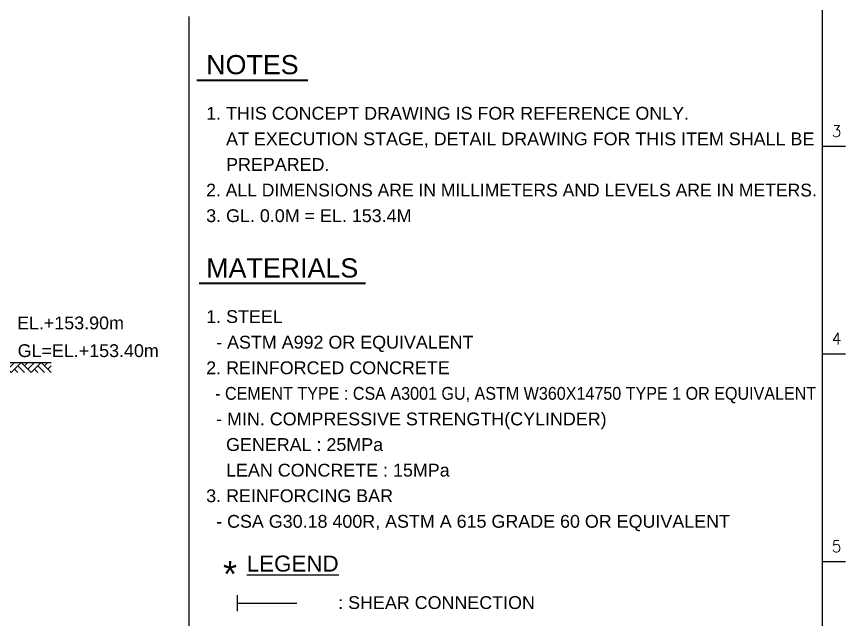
# Model space of a CAD drawing. Header units: millimetres. Extents: x 0 to 153097, y 17753 to 125268.
# Drawn here: x 136499 to 152037, y 103656 to 114961 of the extents above; entities that cross this region are included whole.
import ezdxf
from ezdxf.enums import TextEntityAlignment as Align

# ---------------------------------------------------------------- set-up
doc = ezdxf.new("R2010")
doc.units = ezdxf.units.MM
doc.header["$LTSCALE"] = 50
for name, color, linetype in [('1', 7, 'Continuous'), ('C_BLOCK', 7, 'Continuous'), ('C_TEXT_01', 2, 'Continuous'), ('TAN-TIT', 30, 'Continuous'), ('TEXT', 3, 'Continuous')]:
    doc.layers.add(name, color=color, linetype=linetype)
doc.styles.add('Arial', font='arial.ttf')
doc.styles.add('COM', font='COMPLEX', dxfattribs={"height": 5})

# ---------------------------------------------------------------- blocks, each defined once
blk = doc.blocks.new('BORDER')
at = {"layer": 'TAN-TIT'}
for p, q in [((232823, 3520), (232823, 164680)), ((232823, 125744), (234266, 125744)), ((232823, 112766), (234266, 112766)), ((232823, 99787), (234266, 99787))]:
    blk.add_line(p, q, dxfattribs=at)
at = {"layer": 'TAN-TIT', "style": 'COM'}
for s, p in [('3', (233400, 126321)), ('4', (233400, 113342)), ('5', (233400, 100364))]:
    blk.add_text(s, height=721, dxfattribs=at).set_placement(p)
blk = doc.blocks.new('ER')
at = {"layer": 'C_BLOCK', "color": 1, "linetype": 'Continuous'}
for p, q in [((2.5, 0), (0, -2.5)), ((0.833, 0), (0, -0.832)), ((0, 0), (20, 0)), ((2.5, 0), (5, -2.5)), ((4.167, 0), (3.334, -0.833)), ((5.833, 0), (4.166, -1.666)), ((7.5, 0), (5, -2.5)), ((7.5, 0), (9.999, -2.5)), ((9.167, 0), (8.333, -0.833)), ((10.832, 0), (9.166, -1.666)), ((12.499, 0), (9.999, -2.5)), ((12.499, 0), (14.999, -2.5)), ((14.166, 0), (13.333, -0.833)), ((15.832, 0), (14.165, -1.666)), ((17.499, 0), (14.999, -2.5)), ((17.499, 0), (19.998, -2.5)), ((19.166, 0), (18.332, -0.833)), ((0.834, -1.666), (1.667, -2.5)), ((1.667, -0.833), (3.333, -2.5)), ((5.887, -1.613), (6.774, -2.5)), ((6.719, -0.78), (8.439, -2.5)), ((10.833, -1.666), (11.666, -2.5)), ((11.666, -0.833), (13.332, -2.5)), ((15.832, -1.666), (16.666, -2.5)), ((16.665, -0.833), (18.331, -2.5)), ((19.998, -0.832), (19.165, -1.666))]:
    blk.add_line(p, q, dxfattribs=at)

msp = doc.modelspace()

# ---------------------------------------------------------------- linework, layer by layer
at = {"layer": 'C_BLOCK', "color": 1, "linetype": 'Continuous', "lineweight": 40}
for p, q in [((139879.2, 113771.05), (141960.17, 113771.05)), ((139918.71, 109958.77), (143038.71, 109958.77))]:
    msp.add_line(p, q, dxfattribs=at)
at = {"layer": 'TAN-TIT'}
msp.add_line((139728.17, 114960.63), (139728.17, 88304.51), dxfattribs=at)
at = {"layer": 'TEXT', "color": 4}
for p, q in [((140638.17, 103811.23), (140638.17, 104111.23)), ((140638.17, 103961.23), (141752.8, 103961.23))]:
    msp.add_line(p, q, dxfattribs=at)

# ---------------------------------------------------------------- block references
at = {"layer": '1', "xscale": 0.3, "yscale": 0.3, "zscale": 0.3}
msp.add_blockref('BORDER', (81756.99, 74808.42), dxfattribs=at)
at = {"layer": 'C_BLOCK', "xscale": 75, "yscale": 75, "zscale": 75}
msp.add_blockref('ER', (135644.32, 108475.77), dxfattribs=at)

# ---------------------------------------------------------------- texts
at = {"layer": 'C_BLOCK', "color": 3, "ltscale": 10, "style": 'Arial'}
for s, p in [('NOTES', (140919.68, 113771.05)), ('MATERIALS', (141478.71, 109958.77))]:
    msp.add_text(s, height=360, dxfattribs=at).set_placement(p, align=Align.BOTTOM_CENTER)
at = {"layer": 'C_TEXT_01', "style": 'Arial'}
for s, p in [('1. THIS CONCEPT DRAWING IS FOR REFERENCE ONLY.', (140053.45, 113147.05)), ('    AT EXECUTION STAGE, DETAIL DRAWING FOR THIS ITEM SHALL BE', (140053.45, 112667.05)), ('    PREPARED.', (140053.45, 112187.05)), ('3. GL. 0.0M = EL. 153.4M', (140053.45, 111227.05)), ('1. STEEL', (140053.45, 109334.76)), ('  - ASTM A992 OR EQUIVALENT', (140053.45, 108854.76)), ('2. REINFORCED CONCRETE', (140053.45, 108374.76)), ('  - MIN. COMPRESSIVE STRENGTH(CYLINDER)', (140053.45, 107414.76)), ('    GENERAL : 25MPa', (140053.45, 106934.76)), ('    LEAN CONCRETE : 15MPa', (140053.45, 106454.76)), ('3. REINFORCING BAR', (140053.45, 105974.76)), ('  - CSA G30.18 400R, ASTM A 615 GRADE 60 OR EQUIVALENT', (140053.45, 105494.76))]:
    msp.add_text(s, height=240, dxfattribs=at).set_placement(p, align=Align.MIDDLE_LEFT)
for s, width, p in [('2. ALL DIMENSIONS ARE IN MILLIMETERS AND LEVELS ARE IN METERS.', 0.98, (140053.45, 111707.05)), ('  - CEMENT TYPE : CSA A3001 GU, ASTM W360X14750 TYPE 1 OR EQUIVALENT', 0.9, (140053.45, 107894.76))]:
    msp.add_text(s, height=240, dxfattribs=dict(at, width=width)).set_placement(p, align=Align.MIDDLE_LEFT)
for s, height, p in [('EL.+153.90m', 240, (136507.66, 109095.34)), ('GL=EL.+153.40m', 240, (136518.4, 108575.41)), ('*', 480, (140369.96, 104268.92)), ('%%ULEGEND', 300, (140813.47, 104553.44)), (': SHEAR CONNECTION', 240, (142527.51, 103851.17))]:
    msp.add_text(s, height=height, dxfattribs=at).set_placement(p)

doc.saveas('drawing.dxf')
